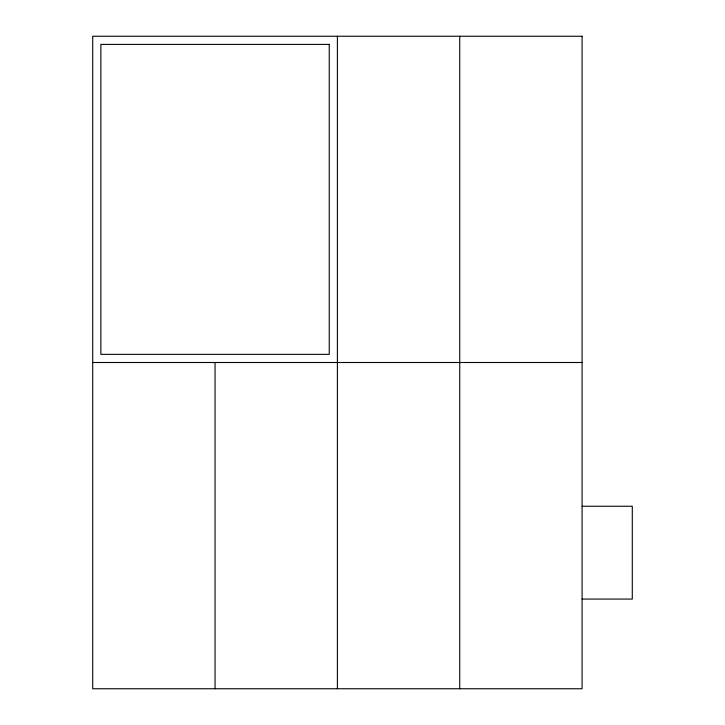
<?xml version="1.0" encoding="UTF-8"?>
<svg xmlns="http://www.w3.org/2000/svg" width="725" height="725" viewBox="0 0 725 725"><rect width="100%" height="100%" fill="white"/><g stroke="black" fill="none" stroke-linecap="round" stroke-linejoin="round"><path stroke-width="1.09" d="M92.709 362.5L582.084 362.5M582.084 506.249L632.291 506.249L632.291 599.067L582.084 599.067M459.741 36.25L459.741 688.75M337.397 36.25L337.397 688.75M215.053 362.5L215.053 688.75M582.084 36.25L92.709 36.25L92.709 688.75L582.084 688.75L582.084 36.25M329.241 44.406L100.866 44.406L100.866 354.344L329.241 354.344L329.241 44.406"/></g></svg>
